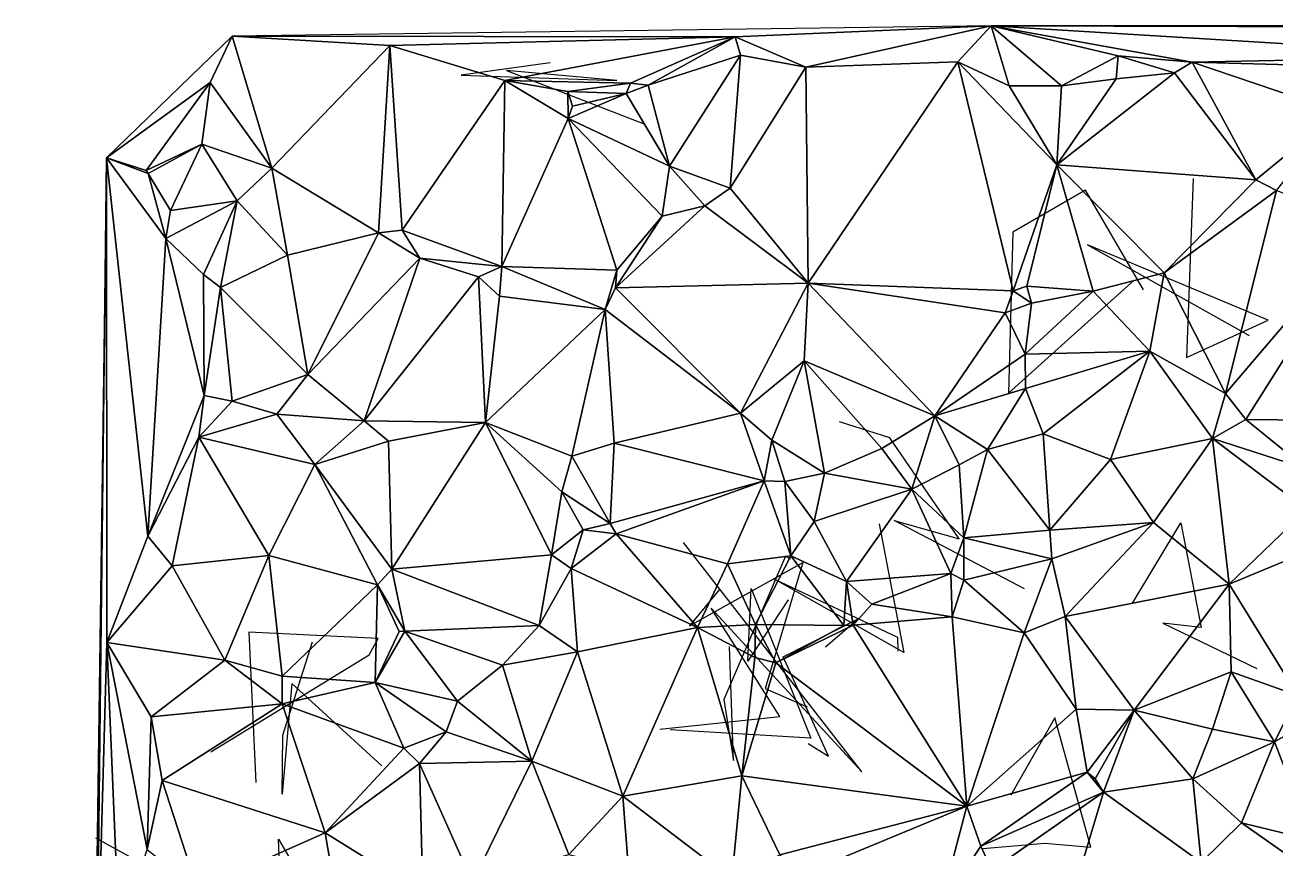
# Model space of a CAD drawing. Header units: metres. Extents: x -15.5 to 16, y -15.7 to 15.9.
# Drawn here: x -15.54 to -4.9, y 7.98 to 14.99 of the extents above; entities that cross this region are included whole.
import ezdxf

# ---------------------------------------------------------------- set-up
doc = ezdxf.new("R2010")
doc.units = ezdxf.units.M
doc.layers.add('CRACKS', color=1, linetype='Continuous')
doc.layers.add('STREET_MESH', color=7, linetype='Continuous')

msp = doc.modelspace()

# ---------------------------------------------------------------- linework, layer by layer
at = {"layer": 'CRACKS'}
for points in [[(-11.072, 14.666, 0.1), (-11.829, 14.562, 0.1), (-10.507, 14.517, 0.1), (-11.444, 14.603, 0.1), (-10.267, 14.145, 0.1)], [(-5.604, 13.683, 0.1), (-5.662, 12.16, 0.1), (-4.967, 12.477, 0.1), (-6.503, 13.118, 0.1), (-5.128, 12.346, 0.1)], [(-6.028, 12.736, 0.1), (-6.519, 13.584, 0.1), (-7.138, 13.228, 0.1), (-7.175, 11.856, 0.1), (-6.107, 12.818, 0.1)], [(-7.04, 10.191, 0.1), (-8.148, 10.774, 0.1), (-7.595, 10.618, 0.1), (-8.183, 11.478, 0.1), (-8.612, 11.612, 0.1)], [(-6.119, 10.069, 0.1), (-5.708, 10.754, 0.1), (-5.537, 9.862, 0.1), (-5.862, 9.901, 0.1), (-5.063, 9.514, 0.1)], [(-8.275, 10.745, 0.1), (-8.065, 9.651, 0.1), (-9.164, 10.275, 0.1), (-8.118, 9.781, 0.1), (-8.115, 9.661, 0.1)], [(-10.14, 8.997, 0.1), (-9.119, 9.106, 0.1), (-9.704, 10.028, 0.1), (-8.422, 8.634, 0.1), (-9.94, 10.587, 0.1)], [(-9.028, 10.445, 0.1), (-9.072, 10.469, 0.1), (-9.597, 9.249, 0.1), (-9.515, 8.73, 0.1), (-9.547, 9.701, 0.1)], [(-9.637, 10.182, 0.1), (-9.889, 9.878, 0.1), (-8.925, 10.417, 0.1), (-9.245, 9.344, 0.1), (-8.887, 9.188, 0.1)], [(-9.048, 10.097, 0.1), (-9.391, 9.575, 0.1), (-9.363, 10.195, 0.1), (-8.857, 8.921, 0.1), (-10.053, 8.992, 0.1)], [(-8.879, 8.876, 0.1), (-8.705, 8.769, 0.1), (-9.091, 9.613, 0.1), (-8.449, 9.94, 0.1), (-8.732, 9.696, 0.1)], [(-13.958, 8.805, 0.1), (-12.614, 9.63, 0.1), (-12.537, 9.77, 0.1), (-13.637, 9.822, 0.1), (-13.578, 8.545, 0.1)], [(-12.504, 8.687, 0.1), (-13.27, 9.385, 0.1), (-13.352, 8.444, 0.1), (-13.347, 8.946, 0.1), (-13.096, 9.741, 0.1)], [(-7.392, 7.982, 0.1), (-6.865, 8.027, 0.1), (-6.474, 7.994, 0.1), (-6.781, 9.093, 0.1), (-7.156, 8.435, 0.1)], [(-15.168, 6.567, 0.1), (-15.54, 7.195, 0.1), (-15.481, 7.733, 0.1), (-13.77, 7.429, 0.1), (-14.937, 8.069, 0.1)], [(-13.351, 7.23, 0.1), (-13.385, 8.061, 0.1), (-13.149, 7.658, 0.1), (-14.48, 6.71, 0.1), (-13.707, 6.979, 0.1)]]:
    msp.add_polyline3d(points, dxfattribs=at)
at = {"layer": 'STREET_MESH'}
for points in [[(-9.501, 14.889), (-7.323, 14.983), (-13.778, 14.893)], [(-9.501, 14.889), (-8.898, 14.63), (-7.323, 14.983)], [(-8.898, 14.63), (-7.607, 14.677), (-7.323, 14.983)], [(-7.607, 14.677), (-7.168, 14.473), (-7.323, 14.983)], [(0.007, 14.961), (5.662, 14.989), (-7.323, 14.983)], [(-3.087, 14.725), (0.007, 14.961), (-7.323, 14.983)], [(-5.613, 14.674), (-7.323, 14.983), (-6.241, 14.726)], [(-5.613, 14.674), (-3.087, 14.725), (-7.323, 14.983)], [(-7.323, 14.983), (-6.723, 14.471), (-6.241, 14.726)], [(-7.168, 14.473), (-6.723, 14.471), (-7.323, 14.983)], [(-14.847, 13.859), (-13.965, 14.5), (-13.778, 14.893)], [(-13.965, 14.5), (-13.44, 13.77), (-13.778, 14.893)], [(-12.437, 14.816), (-9.501, 14.889), (-13.778, 14.893)], [(-13.44, 13.77), (-12.437, 14.816), (-13.778, 14.893)], [(-13.44, 13.77), (-12.533, 13.22), (-12.437, 14.816)], [(-12.437, 14.816), (-12.533, 13.22), (-12.332, 13.245)], [(-12.437, 14.816), (-11.46, 14.517), (-9.501, 14.889)], [(-12.437, 14.816), (-12.332, 13.245), (-11.46, 14.517)], [(-11.46, 14.517), (-10.39, 14.493), (-9.501, 14.889)], [(-10.39, 14.493), (-10.239, 14.476), (-9.501, 14.889)], [(-10.239, 14.476), (-9.455, 14.732), (-9.501, 14.889)], [(-9.455, 14.732), (-8.898, 14.63), (-9.501, 14.889)], [(-9.455, 14.732), (-10.239, 14.476), (-10.059, 13.787)], [(-9.541, 13.602), (-9.455, 14.732), (-10.059, 13.787)], [(-9.455, 14.732), (-9.541, 13.602), (-8.898, 14.63)], [(-6.723, 14.471), (-6.259, 14.531), (-6.241, 14.726)], [(-6.259, 14.531), (-5.763, 14.582), (-6.241, 14.726)], [(-5.763, 14.582), (-5.613, 14.674), (-6.241, 14.726)], [(-5.613, 14.674), (-3.423, 14.614), (-3.087, 14.725)], [(-9.541, 13.602), (-8.878, 12.794), (-8.898, 14.63)], [(-8.878, 12.794), (-7.607, 14.677), (-8.898, 14.63)], [(-8.878, 12.794), (-7.135, 12.727), (-7.607, 14.677)], [(-7.168, 14.473), (-7.607, 14.677), (-6.763, 13.799)], [(-7.607, 14.677), (-7.135, 12.727), (-6.763, 13.799)], [(-5.072, 13.673), (-5.763, 14.582), (-6.763, 13.799)], [(-5.763, 14.582), (-6.259, 14.531), (-6.763, 13.799)], [(-5.763, 14.582), (-5.072, 13.673), (-5.613, 14.674)], [(-5.072, 13.673), (-4.364, 14.251), (-5.613, 14.674)], [(-4.364, 14.251), (-3.423, 14.614), (-5.613, 14.674)], [(-14.51, 13.752), (-13.965, 14.5), (-14.847, 13.859)], [(-13.965, 14.5), (-14.51, 13.752), (-14.035, 13.974)], [(-13.44, 13.77), (-13.965, 14.5), (-14.035, 13.974)], [(-11.46, 14.517), (-12.332, 13.245), (-11.483, 12.934)], [(-10.919, 14.194), (-11.46, 14.517), (-11.483, 12.934)], [(-10.924, 14.424), (-10.39, 14.493), (-11.46, 14.517)], [(-10.919, 14.194), (-10.924, 14.424), (-11.46, 14.517)], [(-10.924, 14.424), (-10.428, 14.406), (-10.39, 14.493)], [(-10.428, 14.406), (-10.239, 14.476), (-10.39, 14.493)], [(-10.239, 14.476), (-10.428, 14.406), (-10.059, 13.787)], [(-6.723, 14.471), (-7.168, 14.473), (-6.763, 13.799)], [(-6.259, 14.531), (-6.723, 14.471), (-6.763, 13.799)], [(-10.882, 14.299), (-10.924, 14.424), (-10.919, 14.194)], [(-10.882, 14.299), (-10.428, 14.406), (-10.924, 14.424)], [(-10.428, 14.406), (-10.919, 14.194), (-10.059, 13.787)], [(-10.428, 14.406), (-10.882, 14.299), (-10.919, 14.194)], [(-10.506, 12.903), (-10.919, 14.194), (-11.483, 12.934)], [(-10.919, 14.194), (-10.121, 13.363), (-10.059, 13.787)], [(-10.121, 13.363), (-10.919, 14.194), (-10.506, 12.903)], [(-4.894, 13.58), (-4.364, 14.251), (-5.072, 13.673)], [(-14.51, 13.752), (-14.492, 13.725), (-14.035, 13.974)], [(-14.492, 13.725), (-14.303, 13.411), (-14.035, 13.974)], [(-14.303, 13.411), (-13.736, 13.493), (-14.035, 13.974)], [(-13.736, 13.493), (-13.44, 13.77), (-14.035, 13.974)], [(-14.973, 4.614), (-14.93, 6.697), (-14.847, 13.859)], [(-14.93, 6.697), (-14.844, 9.734), (-14.847, 13.859)], [(-14.494, 10.64), (-14.343, 13.173), (-14.847, 13.859)], [(-14.844, 9.734), (-14.494, 10.64), (-14.847, 13.859)], [(-14.343, 13.173), (-14.492, 13.725), (-14.847, 13.859)], [(-14.492, 13.725), (-14.51, 13.752), (-14.847, 13.859)], [(-13.44, 13.77), (-13.736, 13.493), (-13.307, 13.032)], [(-12.533, 13.22), (-13.44, 13.77), (-13.307, 13.032)], [(-10.059, 13.787), (-10.121, 13.363), (-9.759, 13.45)], [(-9.541, 13.602), (-10.059, 13.787), (-9.759, 13.45)], [(-7.135, 12.727), (-7.02, 12.766), (-6.763, 13.799)], [(-7.02, 12.766), (-6.454, 12.724), (-6.763, 13.799)], [(-5.072, 13.673), (-6.763, 13.799), (-5.85, 12.882)], [(-6.763, 13.799), (-6.454, 12.724), (-5.85, 12.882)], [(-14.303, 13.411), (-14.492, 13.725), (-14.343, 13.173)], [(-4.894, 13.58), (-5.072, 13.673), (-5.85, 12.882)], [(-8.878, 12.794), (-9.541, 13.602), (-9.759, 13.45)], [(-5.329, 11.854), (-4.894, 13.58), (-5.85, 12.882)], [(-4.894, 13.58), (-5.329, 11.854), (-4.128, 13.264)], [(-13.736, 13.493), (-14.303, 13.411), (-14.343, 13.173)], [(-14.023, 12.867), (-13.736, 13.493), (-14.343, 13.173)], [(-14.023, 12.867), (-13.876, 12.755), (-13.736, 13.493)], [(-13.736, 13.493), (-13.876, 12.755), (-13.307, 13.032)], [(-10.121, 13.363), (-10.517, 12.753), (-9.759, 13.45)], [(-10.517, 12.753), (-8.878, 12.794), (-9.759, 13.45)], [(-10.517, 12.753), (-10.121, 13.363), (-10.506, 12.903)], [(-13.133, 12.015), (-12.533, 13.22), (-13.307, 13.032)], [(-12.533, 13.22), (-13.133, 12.015), (-12.182, 13.005)], [(-12.533, 13.22), (-12.182, 13.005), (-12.332, 13.245)], [(-12.332, 13.245), (-12.182, 13.005), (-11.483, 12.934)], [(-4.128, 13.264), (-5.329, 11.854), (-5.155, 11.632)], [(-4.128, 13.264), (-5.155, 11.632), (-3.547, 11.616)], [(-14.017, 11.837), (-14.343, 13.173), (-14.494, 10.64)], [(-14.017, 11.837), (-14.023, 12.867), (-14.343, 13.173)], [(-13.876, 12.755), (-13.133, 12.015), (-13.307, 13.032)], [(-12.182, 13.005), (-13.133, 12.015), (-12.656, 11.621)], [(-11.683, 12.846), (-12.182, 13.005), (-12.656, 11.621)], [(-12.182, 13.005), (-11.683, 12.846), (-11.483, 12.934)], [(-11.683, 12.846), (-11.505, 12.683), (-11.483, 12.934)], [(-11.505, 12.683), (-10.606, 12.568), (-11.483, 12.934)], [(-10.606, 12.568), (-10.506, 12.903), (-11.483, 12.934)], [(-10.517, 12.753), (-10.506, 12.903), (-10.606, 12.568)], [(-6.454, 12.724), (-5.973, 12.214), (-5.85, 12.882)], [(-5.973, 12.214), (-5.329, 11.854), (-5.85, 12.882)], [(-13.876, 12.755), (-14.023, 12.867), (-14.017, 11.837)], [(-11.623, 11.608), (-11.683, 12.846), (-12.656, 11.621)], [(-11.505, 12.683), (-11.683, 12.846), (-11.623, 11.608)], [(-8.878, 12.794), (-10.517, 12.753), (-9.454, 11.687)], [(-8.878, 12.794), (-9.454, 11.687), (-8.913, 12.132)], [(-7.802, 11.665), (-8.878, 12.794), (-8.913, 12.132)], [(-7.203, 12.541), (-8.878, 12.794), (-7.802, 11.665)], [(-8.878, 12.794), (-7.203, 12.541), (-7.135, 12.727)], [(-13.779, 11.789), (-13.876, 12.755), (-14.017, 11.837)], [(-13.779, 11.789), (-13.133, 12.015), (-13.876, 12.755)], [(-10.606, 12.568), (-11.505, 12.683), (-11.623, 11.608)], [(-9.454, 11.687), (-10.517, 12.753), (-10.606, 12.568)], [(-7.135, 12.727), (-7.203, 12.541), (-6.978, 12.623)], [(-7.02, 12.766), (-7.135, 12.727), (-6.978, 12.623)], [(-7.033, 12.188), (-6.454, 12.724), (-6.978, 12.623)], [(-6.454, 12.724), (-7.033, 12.188), (-5.973, 12.214)], [(-6.454, 12.724), (-7.02, 12.766), (-6.978, 12.623)], [(-10.606, 12.568), (-11.623, 11.608), (-10.89, 11.32)], [(-10.53, 11.43), (-10.606, 12.568), (-10.89, 11.32)], [(-10.53, 11.43), (-9.454, 11.687), (-10.606, 12.568)], [(-7.203, 12.541), (-7.033, 12.188), (-6.978, 12.623)], [(-7.203, 12.541), (-7.802, 11.665), (-7.033, 12.188)], [(-9.454, 11.687), (-9.187, 11.458), (-8.913, 12.132)], [(-8.913, 12.132), (-9.187, 11.458), (-8.739, 11.177)], [(-8.252, 11.386), (-8.913, 12.132), (-8.739, 11.177)], [(-7.802, 11.665), (-8.913, 12.132), (-8.252, 11.386)], [(-7.802, 11.665), (-7.029, 11.897), (-7.033, 12.188)], [(-7.033, 12.188), (-7.029, 11.897), (-5.973, 12.214)], [(-5.973, 12.214), (-7.029, 11.897), (-6.88, 11.511)], [(-6.306, 11.293), (-5.973, 12.214), (-6.88, 11.511)], [(-6.306, 11.293), (-5.439, 11.47), (-5.973, 12.214)], [(-5.439, 11.47), (-5.329, 11.854), (-5.973, 12.214)], [(-13.779, 11.789), (-13.397, 11.677), (-13.133, 12.015)], [(-13.133, 12.015), (-13.397, 11.677), (-12.656, 11.621)], [(-14.061, 11.482), (-14.017, 11.837), (-14.494, 10.64)], [(-14.061, 11.482), (-13.779, 11.789), (-14.017, 11.837)], [(-7.029, 11.897), (-7.802, 11.665), (-7.354, 11.377)], [(-7.029, 11.897), (-7.354, 11.377), (-6.88, 11.511)], [(-5.329, 11.854), (-5.439, 11.47), (-5.155, 11.632)], [(-13.397, 11.677), (-13.779, 11.789), (-14.061, 11.482)], [(-13.397, 11.677), (-14.061, 11.482), (-13.075, 11.25)], [(-13.397, 11.677), (-13.075, 11.25), (-12.656, 11.621)], [(-13.075, 11.25), (-12.448, 11.447), (-12.656, 11.621)], [(-12.448, 11.447), (-11.623, 11.608), (-12.656, 11.621)], [(-12.448, 11.447), (-12.419, 10.36), (-11.623, 11.608)], [(-12.419, 10.36), (-11.063, 10.482), (-11.623, 11.608)], [(-11.623, 11.608), (-10.975, 11.016), (-10.89, 11.32)], [(-11.063, 10.482), (-10.975, 11.016), (-11.623, 11.608)], [(-9.454, 11.687), (-10.53, 11.43), (-9.253, 11.111)], [(-9.187, 11.458), (-9.454, 11.687), (-9.253, 11.111)], [(-7.996, 11.04), (-7.802, 11.665), (-8.252, 11.386)], [(-7.802, 11.665), (-7.996, 11.04), (-7.595, 11.246)], [(-7.354, 11.377), (-7.802, 11.665), (-7.595, 11.246)], [(-5.439, 11.47), (-4.641, 11.213), (-5.155, 11.632)], [(-5.155, 11.632), (-4.641, 11.213), (-3.547, 11.616)], [(-7.354, 11.377), (-6.823, 10.691), (-6.88, 11.511)], [(-6.823, 10.691), (-6.306, 11.293), (-6.88, 11.511)], [(-14.288, 10.387), (-14.061, 11.482), (-14.494, 10.64)], [(-13.465, 10.475), (-14.061, 11.482), (-14.288, 10.387)], [(-14.061, 11.482), (-13.465, 10.475), (-13.075, 11.25)], [(-12.419, 10.36), (-12.448, 11.447), (-13.075, 11.25)], [(-10.562, 10.748), (-10.53, 11.43), (-10.89, 11.32)], [(-10.53, 11.43), (-10.562, 10.748), (-9.253, 11.111)], [(-9.077, 11.106), (-9.187, 11.458), (-9.253, 11.111)], [(-9.187, 11.458), (-9.077, 11.106), (-8.739, 11.177)], [(-7.996, 11.04), (-8.252, 11.386), (-8.739, 11.177)], [(-5.439, 11.47), (-6.306, 11.293), (-5.941, 10.756)], [(-5.439, 11.47), (-5.941, 10.756), (-5.299, 10.231)], [(-4.637, 10.866), (-5.439, 11.47), (-5.299, 10.231)], [(-4.641, 11.213), (-5.439, 11.47), (-4.637, 10.866)], [(-10.975, 11.016), (-10.562, 10.748), (-10.89, 11.32)], [(-7.555, 10.626), (-7.354, 11.377), (-7.595, 11.246)], [(-7.354, 11.377), (-7.555, 10.626), (-6.823, 10.691)], [(-6.306, 11.293), (-6.823, 10.691), (-5.941, 10.756)], [(-13.465, 10.475), (-12.543, 10.225), (-13.075, 11.25)], [(-12.543, 10.225), (-12.419, 10.36), (-13.075, 11.25)], [(-9.077, 11.106), (-8.829, 10.764), (-8.739, 11.177)], [(-8.829, 10.764), (-7.996, 11.04), (-8.739, 11.177)], [(-7.996, 11.04), (-7.555, 10.626), (-7.595, 11.246)], [(-10.562, 10.748), (-10.512, 10.66), (-9.253, 11.111)], [(-10.512, 10.66), (-9.565, 10.404), (-9.253, 11.111)], [(-9.565, 10.404), (-9.026, 10.473), (-9.253, 11.111)], [(-9.026, 10.473), (-9.077, 11.106), (-9.253, 11.111)], [(-8.829, 10.764), (-9.077, 11.106), (-9.026, 10.473)], [(-10.793, 10.694), (-10.975, 11.016), (-11.063, 10.482)], [(-10.793, 10.694), (-10.562, 10.748), (-10.975, 11.016)], [(-8.554, 10.254), (-7.996, 11.04), (-8.829, 10.764)], [(-8.554, 10.254), (-7.665, 10.323), (-7.996, 11.04)], [(-7.665, 10.323), (-7.555, 10.626), (-7.996, 11.04)], [(-4.383, 10.613), (-4.637, 10.866), (-5.299, 10.231)], [(-10.562, 10.748), (-10.793, 10.694), (-10.512, 10.66)], [(-8.554, 10.254), (-8.829, 10.764), (-9.026, 10.473)], [(-6.823, 10.691), (-6.805, 10.448), (-5.941, 10.756)], [(-5.941, 10.756), (-6.805, 10.448), (-6.692, 9.956)], [(-5.941, 10.756), (-6.692, 9.956), (-5.299, 10.231)], [(-10.895, 10.366), (-10.793, 10.694), (-11.063, 10.482)], [(-10.793, 10.694), (-10.895, 10.366), (-10.512, 10.66)], [(-10.895, 10.366), (-9.821, 9.863), (-10.512, 10.66)], [(-9.821, 9.863), (-9.565, 10.404), (-10.512, 10.66)], [(-7.555, 10.626), (-6.805, 10.448), (-6.823, 10.691)], [(-14.844, 9.734), (-14.288, 10.387), (-14.494, 10.64)], [(-7.665, 10.323), (-7.556, 10.266), (-7.555, 10.626)], [(-7.555, 10.626), (-7.556, 10.266), (-6.805, 10.448)], [(-4.713, 9.285), (-4.383, 10.613), (-5.299, 10.231)], [(-13.465, 10.475), (-14.288, 10.387), (-13.839, 9.586)], [(-13.352, 9.45), (-13.465, 10.475), (-13.839, 9.586)], [(-13.465, 10.475), (-13.352, 9.45), (-12.543, 10.225)], [(-12.419, 10.36), (-11.166, 9.881), (-11.063, 10.482)], [(-11.166, 9.881), (-10.895, 10.366), (-11.063, 10.482)], [(-9.565, 10.404), (-9.326, 9.889), (-9.026, 10.473)], [(-9.326, 9.889), (-8.576, 9.879), (-9.026, 10.473)], [(-8.576, 9.879), (-8.554, 10.254), (-9.026, 10.473)], [(-7.556, 10.266), (-7.041, 9.818), (-6.805, 10.448)], [(-6.805, 10.448), (-7.041, 9.818), (-6.692, 9.956)], [(-14.288, 10.387), (-14.844, 9.734), (-13.839, 9.586)], [(-12.308, 9.833), (-12.419, 10.36), (-12.543, 10.225)], [(-12.419, 10.36), (-12.308, 9.833), (-11.166, 9.881)], [(-10.895, 10.366), (-11.166, 9.881), (-10.841, 9.656)], [(-9.821, 9.863), (-10.895, 10.366), (-10.841, 9.656)], [(-9.565, 10.404), (-9.821, 9.863), (-9.326, 9.889)], [(-7.665, 10.323), (-8.554, 10.254), (-8.338, 10.062)], [(-7.653, 9.953), (-7.665, 10.323), (-8.338, 10.062)], [(-7.556, 10.266), (-7.665, 10.323), (-7.653, 9.953)], [(-13.352, 9.45), (-12.561, 9.396), (-12.543, 10.225)], [(-12.561, 9.396), (-12.357, 9.83), (-12.543, 10.225)], [(-12.357, 9.83), (-12.308, 9.833), (-12.543, 10.225)], [(-8.495, 9.883), (-8.554, 10.254), (-8.576, 9.879)], [(-8.554, 10.254), (-8.495, 9.883), (-8.338, 10.062)], [(-7.041, 9.818), (-7.556, 10.266), (-7.653, 9.953)], [(-6.692, 9.956), (-6.105, 9.16), (-5.299, 10.231)], [(-6.105, 9.16), (-5.281, 9.487), (-5.299, 10.231)], [(-5.281, 9.487), (-4.713, 9.285), (-5.299, 10.231)], [(-8.495, 9.883), (-7.653, 9.953), (-8.338, 10.062)], [(-7.653, 9.953), (-8.495, 9.883), (-7.529, 8.342)], [(-7.041, 9.818), (-7.653, 9.953), (-7.529, 8.342)], [(-7.041, 9.818), (-6.599, 9.168), (-6.692, 9.956)], [(-6.599, 9.168), (-6.105, 9.16), (-6.692, 9.956)], [(-12.308, 9.833), (-12.561, 9.396), (-11.86, 9.235)], [(-12.357, 9.83), (-12.561, 9.396), (-12.308, 9.833)], [(-11.166, 9.881), (-12.308, 9.833), (-11.478, 9.543)], [(-12.308, 9.833), (-11.86, 9.235), (-11.478, 9.543)], [(-10.841, 9.656), (-11.166, 9.881), (-11.478, 9.543)], [(-10.456, 8.427), (-9.821, 9.863), (-10.841, 9.656)], [(-9.442, 8.6), (-9.821, 9.863), (-10.456, 8.427)], [(-9.326, 9.889), (-9.821, 9.863), (-9.332, 9.609)], [(-9.821, 9.863), (-9.442, 8.6), (-9.332, 9.609)], [(-9.153, 9.563), (-9.326, 9.889), (-9.332, 9.609)], [(-8.576, 9.879), (-9.326, 9.889), (-9.153, 9.563)], [(-8.495, 9.883), (-9.153, 9.563), (-7.529, 8.342)], [(-8.495, 9.883), (-8.576, 9.879), (-9.153, 9.563)], [(-6.599, 9.168), (-7.041, 9.818), (-7.529, 8.342)], [(-14.739, 7.236), (-14.844, 9.734), (-14.93, 6.697)], [(-14.844, 9.734), (-14.466, 9.102), (-13.839, 9.586)], [(-14.739, 7.236), (-14.501, 7.974), (-14.844, 9.734)], [(-14.501, 7.974), (-14.466, 9.102), (-14.844, 9.734)], [(-14.466, 9.102), (-13.352, 9.212), (-13.839, 9.586)], [(-13.352, 9.212), (-13.352, 9.45), (-13.839, 9.586)], [(-11.229, 8.725), (-10.841, 9.656), (-11.478, 9.543)], [(-11.229, 8.725), (-10.456, 8.427), (-10.841, 9.656)], [(-9.442, 8.6), (-9.153, 9.563), (-9.332, 9.609)], [(-11.86, 9.235), (-11.229, 8.725), (-11.478, 9.543)], [(-9.153, 9.563), (-9.442, 8.6), (-7.529, 8.342)], [(-5.281, 9.487), (-6.105, 9.16), (-5.441, 8.999)], [(-4.911, 8.891), (-5.281, 9.487), (-5.441, 8.999)], [(-4.713, 9.285), (-5.281, 9.487), (-4.911, 8.891)], [(-12.561, 9.396), (-13.352, 9.45), (-13.352, 9.212)], [(-12.561, 9.396), (-13.352, 9.212), (-12.319, 8.836)], [(-11.959, 8.975), (-12.561, 9.396), (-12.319, 8.836)], [(-11.86, 9.235), (-12.561, 9.396), (-11.959, 8.975)], [(-4.713, 9.285), (-4.911, 8.891), (-4.681, 9.022)], [(-13.352, 9.212), (-14.466, 9.102), (-14.373, 8.56)], [(-12.988, 8.117), (-13.352, 9.212), (-14.373, 8.56)], [(-13.352, 9.212), (-12.988, 8.117), (-12.319, 8.836)], [(-11.229, 8.725), (-11.86, 9.235), (-11.959, 8.975)], [(-6.507, 8.633), (-6.599, 9.168), (-7.529, 8.342)], [(-6.599, 9.168), (-6.507, 8.633), (-6.105, 9.16)], [(-6.507, 8.633), (-6.438, 8.575), (-6.105, 9.16)], [(-6.438, 8.575), (-6.367, 8.461), (-6.105, 9.16)], [(-6.367, 8.461), (-5.608, 8.576), (-6.105, 9.16)], [(-6.105, 9.16), (-5.608, 8.576), (-5.441, 8.999)], [(-14.466, 9.102), (-14.501, 7.974), (-14.373, 8.56)], [(-12.185, 8.707), (-11.959, 8.975), (-12.319, 8.836)], [(-12.185, 8.707), (-11.229, 8.725), (-11.959, 8.975)], [(-5.608, 8.576), (-4.911, 8.891), (-5.441, 8.999)], [(-4.681, 9.022), (-4.911, 8.891), (-4.59, 8.053)], [(-12.988, 8.117), (-12.185, 8.707), (-12.319, 8.836)], [(-4.911, 8.891), (-5.608, 8.576), (-5.192, 8.2)], [(-4.911, 8.891), (-5.192, 8.2), (-4.59, 8.053)], [(-12.185, 8.707), (-12.988, 8.117), (-12.155, 7.6)], [(-11.734, 7.696), (-11.229, 8.725), (-12.185, 8.707)], [(-11.734, 7.696), (-12.185, 8.707), (-12.155, 7.6)], [(-11.229, 8.725), (-11.734, 7.696), (-10.914, 7.93)], [(-10.456, 8.427), (-11.229, 8.725), (-10.914, 7.93)], [(-7.411, 8.002), (-6.507, 8.633), (-7.529, 8.342)], [(-6.507, 8.633), (-7.411, 8.002), (-6.367, 8.461)], [(-6.438, 8.575), (-6.507, 8.633), (-6.367, 8.461)], [(-14.501, 7.974), (-14.072, 7.635), (-14.373, 8.56)], [(-14.072, 7.635), (-12.988, 8.117), (-14.373, 8.56)], [(-9.442, 8.6), (-10.456, 8.427), (-9.529, 7.722)], [(-9.119, 7.928), (-9.442, 8.6), (-9.529, 7.722)], [(-9.442, 8.6), (-9.119, 7.928), (-7.529, 8.342)], [(-5.608, 8.576), (-6.367, 8.461), (-5.535, 7.862)], [(-5.192, 8.2), (-5.608, 8.576), (-5.535, 7.862)], [(-10.408, 7.805), (-10.456, 8.427), (-10.914, 7.93)], [(-10.456, 8.427), (-10.408, 7.805), (-9.529, 7.722)], [(-7.411, 8.002), (-7.317, 7.799), (-6.367, 8.461)], [(-6.367, 8.461), (-7.317, 7.799), (-6.643, 7.543)], [(-6.367, 8.461), (-6.643, 7.543), (-5.535, 7.862)], [(-9.119, 7.928), (-8.952, 7.752), (-7.529, 8.342)], [(-8.952, 7.752), (-7.753, 7.493), (-7.529, 8.342)], [(-7.753, 7.493), (-7.411, 8.002), (-7.529, 8.342)], [(-4.554, 7.753), (-5.192, 8.2), (-5.535, 7.862)], [(-5.192, 8.2), (-4.554, 7.753), (-4.59, 8.053)], [(-14.072, 7.635), (-12.791, 6.968), (-12.988, 8.117)], [(-12.988, 8.117), (-12.791, 6.968), (-12.155, 7.6)], [(-7.317, 7.799), (-7.411, 8.002), (-7.753, 7.493)]]:
    msp.add_3dface(points, dxfattribs=at)

doc.saveas('drawing.dxf')
